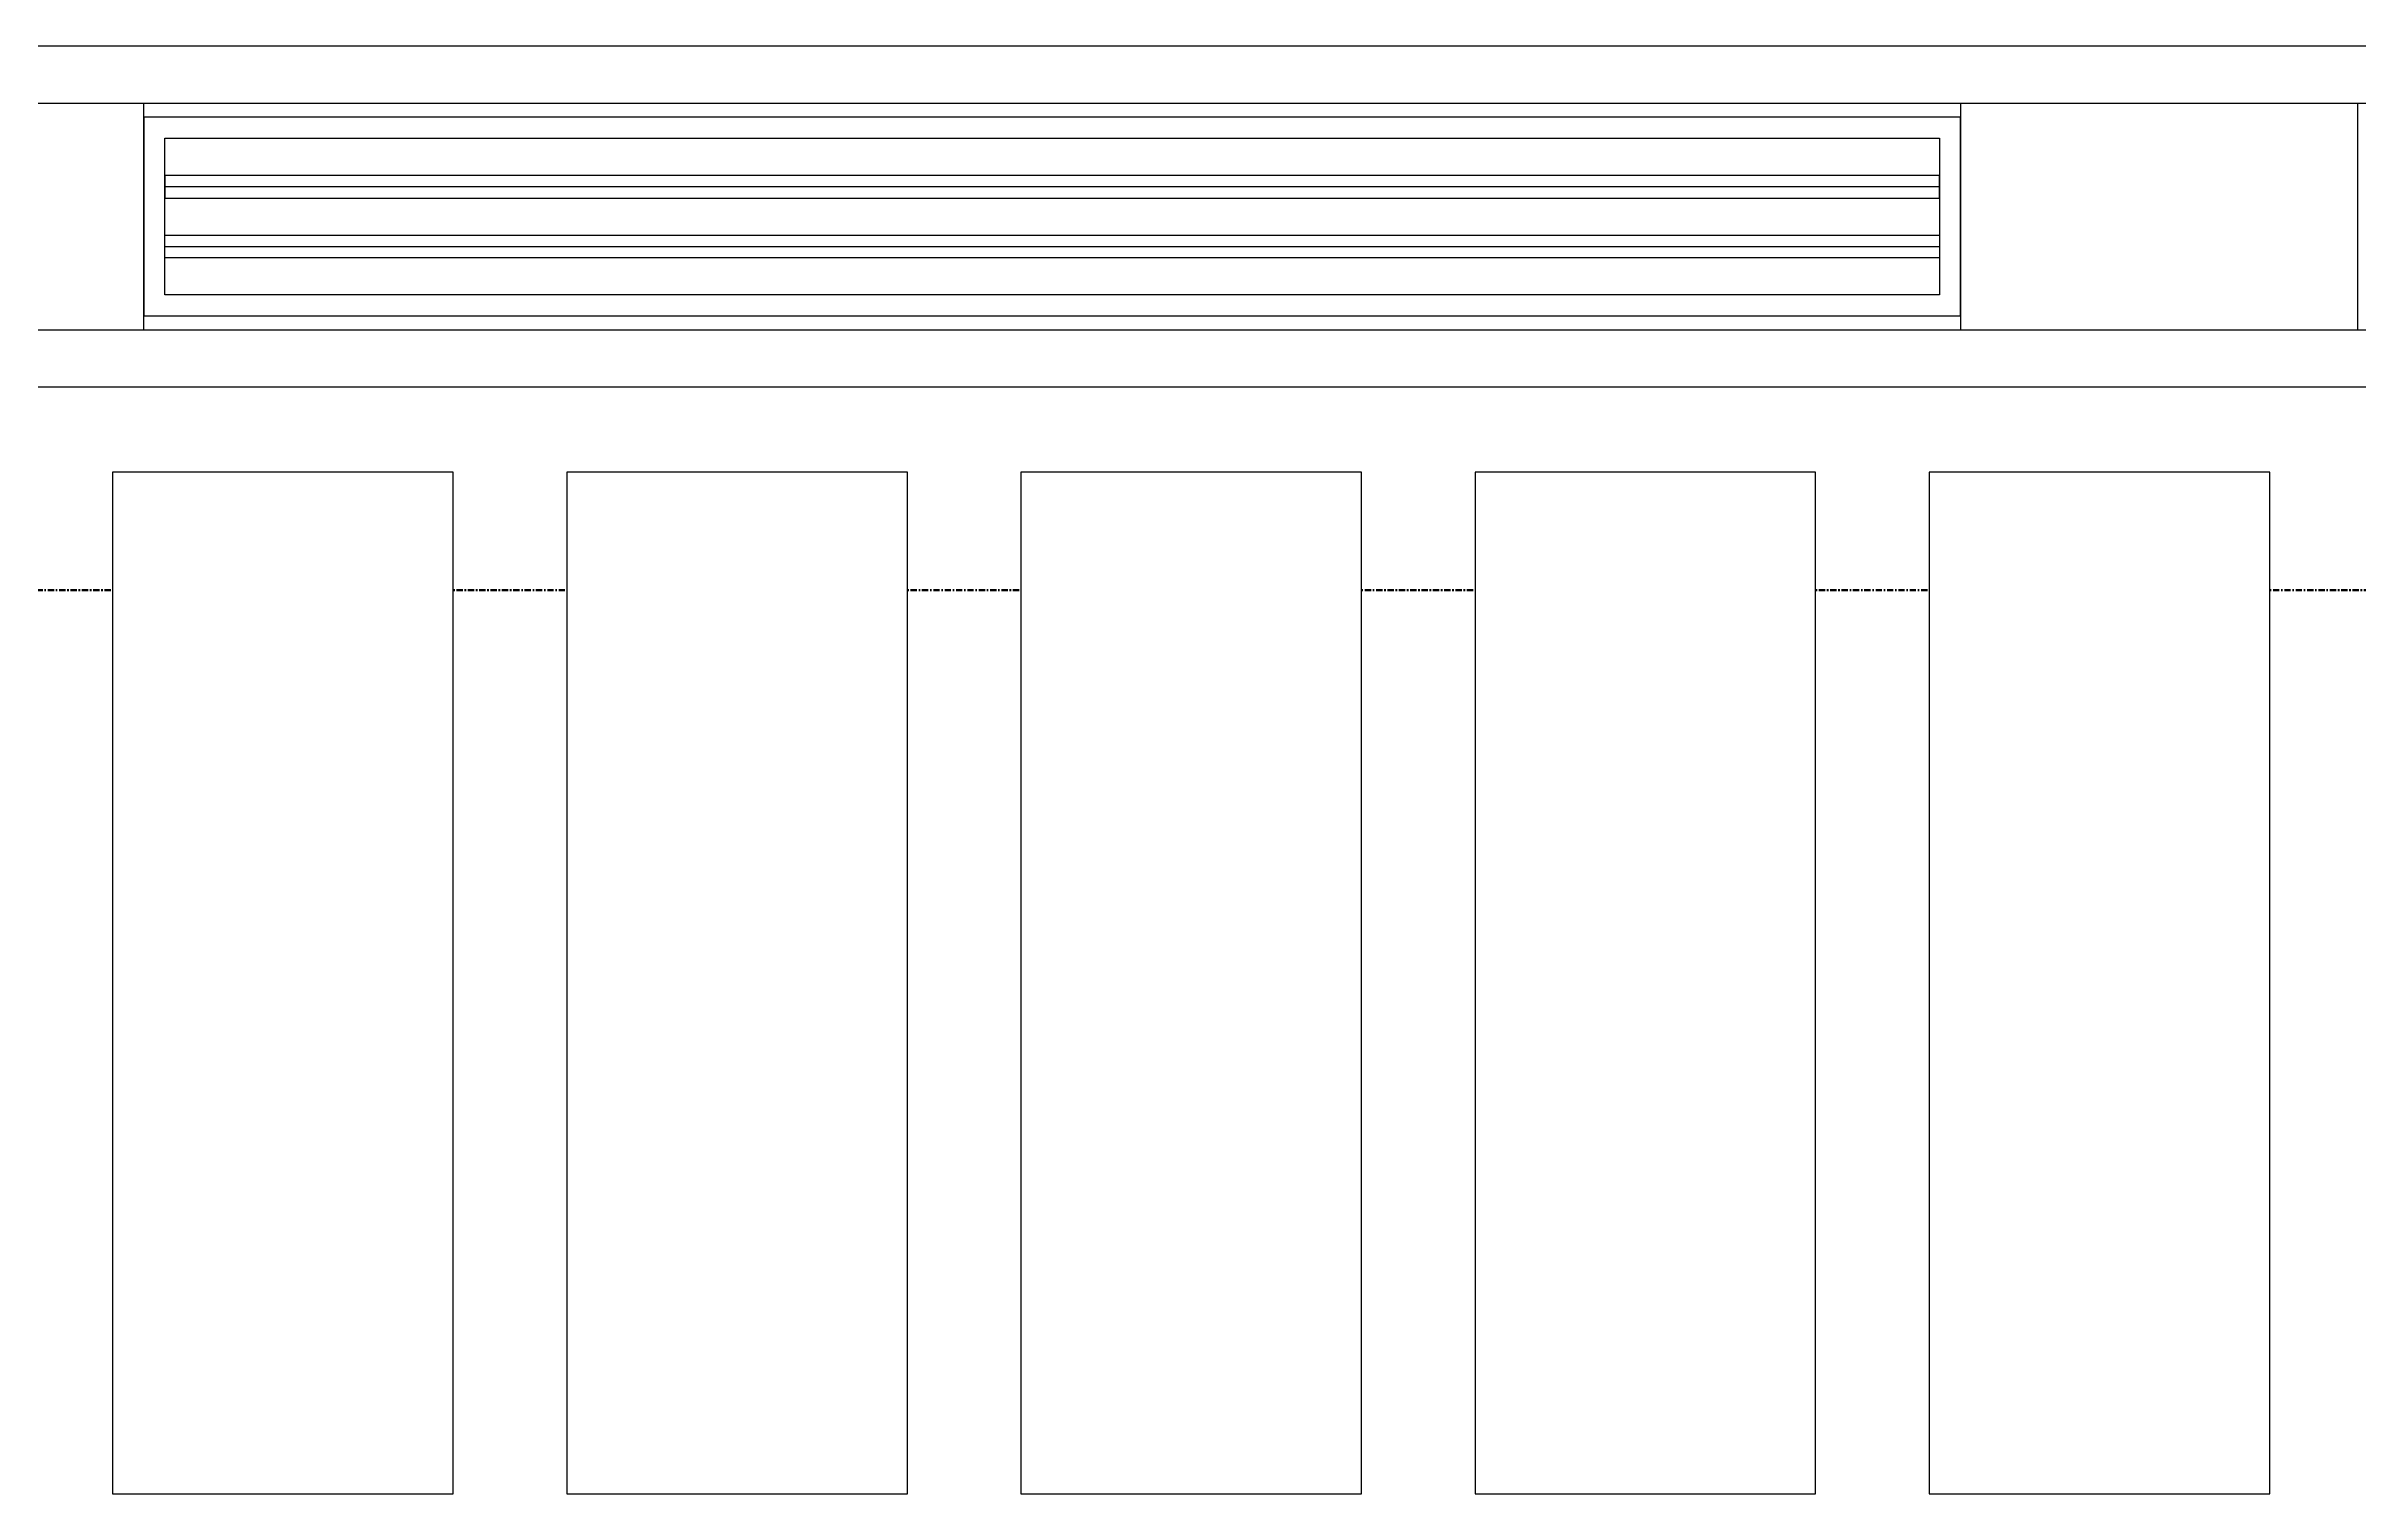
# Model space of a CAD drawing. Header units: millimetres. Extents: x -726012 to -647389, y -20772 to 18805.
# Drawn here: x -696382 to -694346, y 4344 to 5619 of the extents above; entities that cross this region are included whole.
import ezdxf
from ezdxf.enums import TextEntityAlignment as Align
from ezdxf.xclip import XClip

# ---------------------------------------------------------------- set-up
doc = ezdxf.new("R2010")
doc.units = ezdxf.units.MM
doc.header["$XCLIPFRAME"] = 0
doc.linetypes.add('DPA_Grid _ Level 100', pattern=[10, 5.5, -1.6, 1.3, -1.6])
for name, color, linetype in [('000 - WIPEOUT', 250, 'Continuous'), ('001 - ASCESSORIES', 251, 'Continuous'), ('A04_TUBE SERIES', 2, 'Continuous'), ('A11_ALU.SOLID SHEET', 2, 'Continuous')]:
    doc.layers.add(name, color=color, linetype=linetype)
doc.layers.add('008 - LIGHTING', color=1, linetype='Continuous', lineweight=9)
doc.layers.add('G-ANNO-SECL', color=3, linetype='Continuous', lineweight=9)

# ---------------------------------------------------------------- blocks, each defined once
blk = doc.blocks.new('*U529')
blk.add_point((0, 0))
at = {"layer": 'Defpoints', "color": 250}
blk.add_text('AL.SHEET-HAT-TYPE-C', height=7, rotation=270, dxfattribs=at).set_placement((15, 0), align=Align.BOTTOM_CENTER)
blk.add_wipeout([(0, -100), (350, -100), (350, 100), (0, 100)]).dxf.layer = '000 - WIPEOUT'
at = {"layer": 'A11_ALU.SOLID SHEET', "color": 0}
blk.add_lwpolyline([(0, -100), (350, -100), (350, 100), (0, 100)], close=True, dxfattribs=at)
blk = doc.blocks.new('*U531')
at = {"layer": '001 - ASCESSORIES', "color": 0, "linetype": 'ByBlock'}
blk.add_lwpolyline([(800, 87.5), (-800, 87.5), (-800, -87.5), (800, -87.5)], close=True, dxfattribs=at)
at = {"layer": '001 - ASCESSORIES', "linetype": 'ByBlock'}
for points in [[(-781.5, 69), (781.5, 69), (781.5, -69), (-781.5, -69)], [(781.5, 36.3), (-781.5, 36.3), (-781.5, 16.3), (781.5, 16.3)], [(-781.5, -16.3), (781.5, -16.3), (781.5, -36.3), (-781.5, -36.3)]]:
    blk.add_lwpolyline(points, close=True, dxfattribs=at)
for points in [[(781.5, 26.3), (-781.5, 26.3)], [(-781.5, -26.3), (781.5, -26.3)]]:
    blk.add_lwpolyline(points, dxfattribs=at)
blk = doc.blocks.new('*U548')
blk.add_wipeout([(-25, 0), (25, 0), (25, 81755), (-25, 81755)]).dxf.layer = '000 - WIPEOUT'
at = {"layer": 'A04_TUBE SERIES', "color": 0}
blk.add_lwpolyline([(-25, 0), (25, 0), (25, 81755), (-25, 81755)], close=True, dxfattribs=at)
at = {"layer": 'Defpoints', "color": 250, "flags": 1}
blk.add_attdef('EXTR.OVL-LENGTH_', (-33.1, -9), '', height=5, dxfattribs=at)
blk = doc.blocks.new('*U545')
blk.add_wipeout([(-25, 0), (25, 0), (25, 81755), (-25, 81755)]).dxf.layer = '000 - WIPEOUT'
at = {"layer": 'A04_TUBE SERIES', "color": 0}
blk.add_lwpolyline([(-25, 0), (25, 0), (25, 81755), (-25, 81755)], close=True, dxfattribs=at)
at = {"layer": 'Defpoints', "color": 250, "flags": 1}
blk.add_attdef('EXTR.OVL-LENGTH_', (-33.1, -9), '', height=5, dxfattribs=at)
blk = doc.blocks.new('*U1255')
at = {"color": 3}
for points in [[(-450, 19550), (450, 19550), (450, 19250), (-450, 19250)], [(-450, 19150), (450, 19150), (450, 18850), (-450, 18850)], [(-450, 18750), (450, 18750), (450, 18450), (-450, 18450)], [(-450, 18350), (450, 18350), (450, 18050), (-450, 18050)], [(-450, 17950), (450, 17950), (450, 17650), (-450, 17650)]]:
    blk.add_wipeout(points, dxfattribs=at).dxf.layer = '000 - WIPEOUT'
at = {"layer": 'A11_ALU.SOLID SHEET', "color": 0, "linetype": 'ByBlock'}
for points in [[(-450, 19250), (450, 19250), (450, 19550), (-450, 19550)], [(-450, 18850), (450, 18850), (450, 19150), (-450, 19150)], [(-450, 18450), (450, 18450), (450, 18750), (-450, 18750)], [(-450, 18050), (450, 18050), (450, 18350), (-450, 18350)], [(-450, 17650), (450, 17650), (450, 17950), (-450, 17950)]]:
    blk.add_lwpolyline(points, close=True, dxfattribs=at)
blk = doc.blocks.new('*U1287')
at = {"layer": 'A11_ALU.SOLID SHEET', "color": 1}
for p in [(48036, 1890), (49986, 1890)]:
    blk.add_blockref('*U529', p, dxfattribs=at)
at = {"layer": 'A11_ALU.SOLID SHEET', "color": 0, "linetype": 'ByBlock', "rotation": 90}
blk.add_blockref('*U1255', (67908.5, 1215), dxfattribs=at)
at = {"layer": '008 - LIGHTING'}
blk.add_blockref('*U531', (49186, 1890), dxfattribs=at)
at = {"layer": 'A04_TUBE SERIES', "color": 0, "linetype": 'ByBlock', "rotation": 270}
for name, p in [('*U548', (21303.5, 2015)), ('*U545', (21303.5, 1765))]:
    blk.add_blockref(name, p, dxfattribs=at)

msp = doc.modelspace()

# ---------------------------------------------------------------- linework, layer by layer
at = {"layer": 'G-ANNO-SECL', "linetype": 'DPA_Grid _ Level 100', "lineweight": 50}
msp.add_line((-724201, 5139.9), (-670136, 5139.9), dxfattribs=at)

# ---------------------------------------------------------------- next in the draw order: block references
at = {"layer": 'A11_ALU.SOLID SHEET'}
ref = msp.add_blockref('*U1287', (-744682.4, 3579), dxfattribs=at)
XClip(ref).set_block_clipping_path([(22516.8245944298, -23612.0000696909), (92487.8891097467, 7199.9972603897)])

doc.saveas('drawing.dxf')
